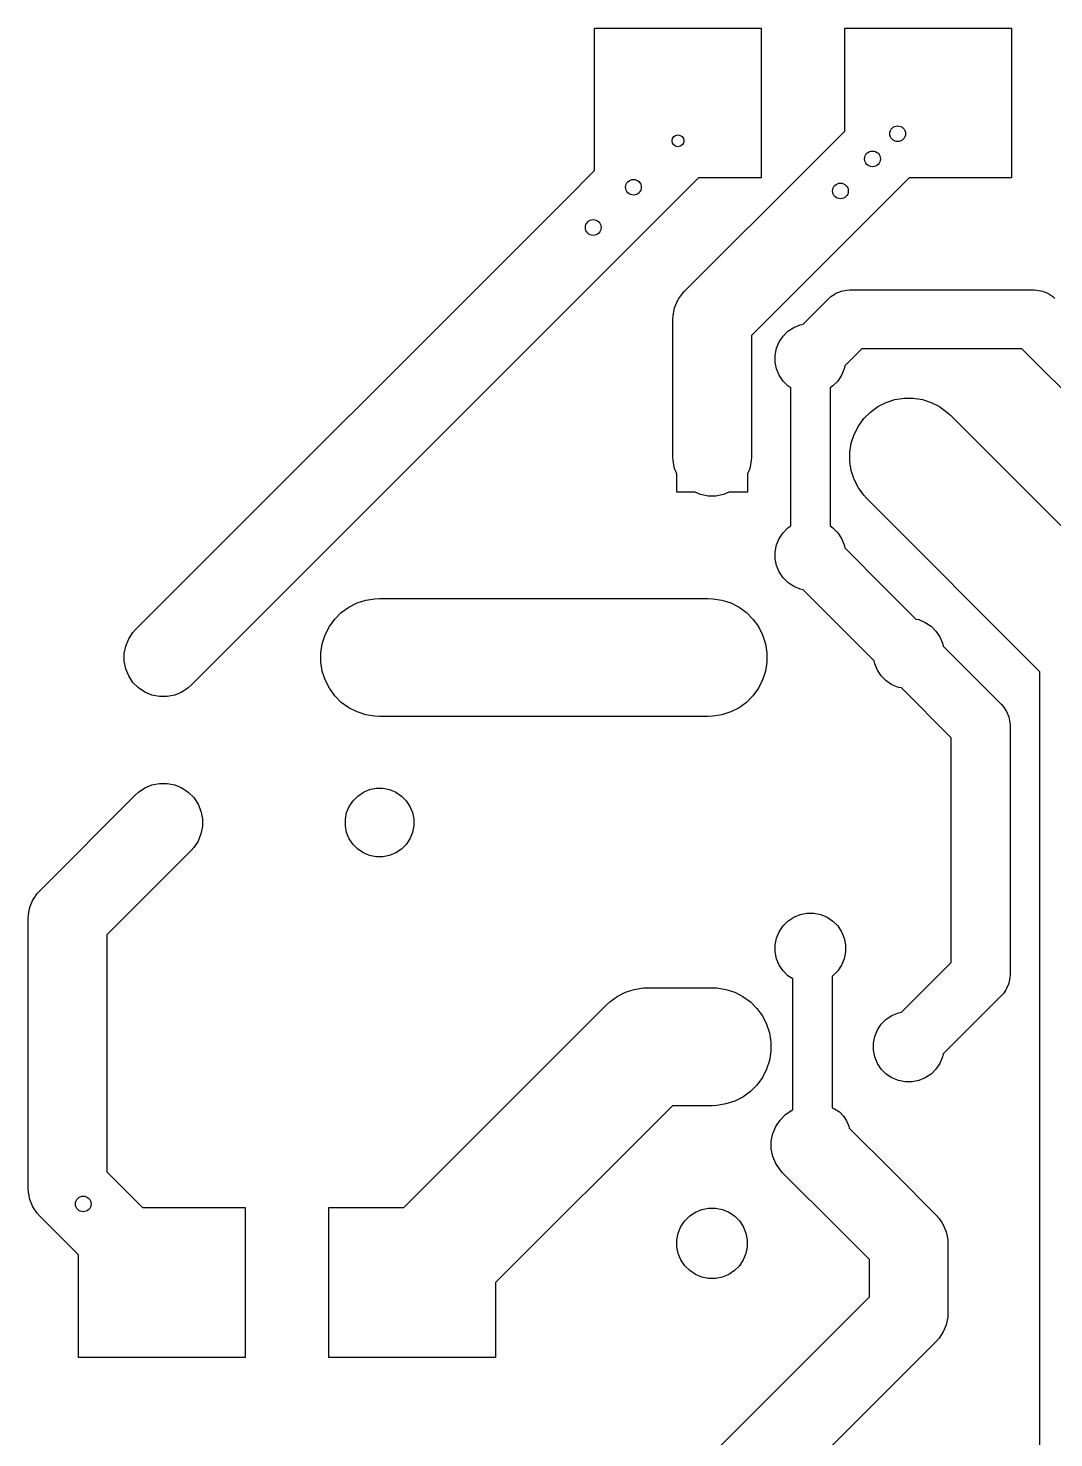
# Model space of a CAD drawing. Header units: inches. Extents: x 1.32 to 5.22, y -7.01 to -1.14.
# Drawn here: x 1.323 to 2.35, y -2.616 to -1.205 of the extents above; entities that cross this region are included whole.
import ezdxf

# ---------------------------------------------------------------- set-up
doc = ezdxf.new("R2010")
doc.units = ezdxf.units.IN
doc.header["$MEASUREMENT"] = 0
doc.layers.add('F.Cu', color=13, linetype='CONTINUOUS', true_color=0xc83434)

msp = doc.modelspace()

# ---------------------------------------------------------------- linework, layer by layer
at = {"layer": 'F.Cu', "linetype": 'CONTINUOUS'}
for p, q in [((1.8902, -1.3471), (1.8902, -1.2045)), ((1.8902, -1.2045), (2.0571, -1.2045)), ((2.0571, -1.2045), (2.0571, -1.3545)), ((2.1409, -1.3073), (2.1409, -1.2045)), ((2.1409, -1.2045), (2.3079, -1.2045)), ((2.3079, -1.2045), (2.3079, -1.3545)), ((2.1086, -1.3397), (2.1407, -1.3076)), ((2.1407, -1.3076), (2.1409, -1.3073)), ((1.98, -1.4682), (2.1086, -1.3397)), ((1.8609, -1.3763), (1.8902, -1.3471)), ((1.9941, -1.3545), (1.957, -1.3916)), ((2.0571, -1.3545), (1.9941, -1.3545)), ((2.2051, -1.3545), (2.1963, -1.3633)), ((2.3079, -1.3545), (2.2051, -1.3545)), ((2.1963, -1.3633), (2.1643, -1.3954)), ((1.4304, -1.8068), (1.8609, -1.3763)), ((1.957, -1.3916), (1.9166, -1.432)), ((2.1643, -1.3954), (2.0472, -1.5124)), ((1.9166, -1.432), (1.4861, -1.8625)), ((2.1357, -1.4684), (2.1371, -1.4678)), ((2.1371, -1.4678), (2.1428, -1.4667)), ((2.1428, -1.4667), (2.1457, -1.4665)), ((2.1457, -1.4665), (2.3303, -1.4665)), ((2.3303, -1.4665), (2.3332, -1.4667)), ((2.3332, -1.4667), (2.3389, -1.4678)), ((2.3389, -1.4678), (2.3403, -1.4684)), ((1.9702, -1.4846), (1.9732, -1.4775)), ((1.9732, -1.4775), (1.9747, -1.4752)), ((1.9747, -1.4752), (1.9774, -1.4711)), ((1.9774, -1.4711), (1.98, -1.4682)), ((2.0991, -1.5009), (2.1248, -1.4752)), ((2.1248, -1.4752), (2.1269, -1.4732)), ((2.1269, -1.4732), (2.1302, -1.4711)), ((2.1302, -1.4711), (2.1318, -1.47)), ((2.1318, -1.47), (2.1357, -1.4684)), ((2.3403, -1.4684), (2.3442, -1.47)), ((2.3442, -1.47), (2.348, -1.4726)), ((2.348, -1.4726), (2.349, -1.4732)), ((2.349, -1.4732), (2.3512, -1.4752)), ((1.9685, -1.4961), (1.9687, -1.4922)), ((1.9685, -1.6339), (1.9685, -1.4961)), ((1.9687, -1.4922), (1.9702, -1.4846)), ((2.0789, -1.513), (2.0838, -1.508)), ((2.0838, -1.508), (2.0896, -1.5042)), ((2.0896, -1.5042), (2.096, -1.5015)), ((2.096, -1.5015), (2.0991, -1.5009)), ((2.0472, -1.5124), (2.0472, -1.6339)), ((2.0724, -1.5251), (2.0751, -1.5187)), ((2.0751, -1.5187), (2.0789, -1.513)), ((2.071, -1.532), (2.0724, -1.5251)), ((2.071, -1.5389), (2.071, -1.532)), ((2.1579, -1.5256), (2.1408, -1.5427)), ((2.3181, -1.5256), (2.1579, -1.5256)), ((2.4283, -1.6358), (2.3181, -1.5256)), ((2.0724, -1.5457), (2.071, -1.5389)), ((2.0751, -1.5521), (2.0724, -1.5457)), ((2.0789, -1.5579), (2.0751, -1.5521)), ((2.1375, -1.5521), (2.1337, -1.5579)), ((2.1402, -1.5457), (2.1375, -1.5521)), ((2.1408, -1.5427), (2.1402, -1.5457)), ((2.0838, -1.5628), (2.0789, -1.5579)), ((2.0866, -1.5647), (2.0838, -1.5628)), ((2.0866, -1.6417), (2.0866, -1.5647)), ((2.1288, -1.5628), (2.126, -1.5647)), ((2.126, -1.5647), (2.126, -1.6417)), ((2.1337, -1.5579), (2.1288, -1.5628)), ((2.1739, -1.5835), (2.1821, -1.5793)), ((2.1821, -1.5793), (2.1909, -1.5764)), ((2.1909, -1.5764), (2.2001, -1.575)), ((2.2001, -1.575), (2.2094, -1.575)), ((2.2094, -1.575), (2.2185, -1.5764)), ((2.2185, -1.5764), (2.2273, -1.5793)), ((2.2273, -1.5793), (2.2356, -1.5835)), ((2.1598, -1.5955), (2.1664, -1.589)), ((2.1664, -1.589), (2.1739, -1.5835)), ((2.2356, -1.5835), (2.2431, -1.589)), ((2.2431, -1.589), (2.2465, -1.5921)), ((2.2465, -1.5921), (2.437, -1.7827)), ((2.1502, -1.6113), (2.1544, -1.603)), ((2.1544, -1.603), (2.1598, -1.5955)), ((2.1459, -1.6292), (2.1473, -1.6201)), ((2.1473, -1.6201), (2.1502, -1.6113)), ((1.9687, -1.6377), (1.9685, -1.6339)), ((2.0472, -1.6339), (2.0471, -1.6377)), ((2.1459, -1.6385), (2.1459, -1.6292)), ((1.9702, -1.6453), (1.9687, -1.6377)), ((1.9724, -1.6507), (1.9702, -1.6453)), ((1.9724, -1.6693), (1.9724, -1.6507)), ((2.0455, -1.6453), (2.0433, -1.6507)), ((2.0433, -1.6507), (2.0433, -1.6693)), ((2.0471, -1.6377), (2.0455, -1.6453)), ((2.0866, -1.703), (2.0866, -1.6417)), ((2.126, -1.6417), (2.126, -1.703)), ((2.1473, -1.6476), (2.1459, -1.6385)), ((2.1502, -1.6565), (2.1473, -1.6476)), ((2.1544, -1.6647), (2.1502, -1.6565)), ((2.1598, -1.6722), (2.1544, -1.6647)), ((1.991, -1.6693), (1.9724, -1.6693)), ((1.9964, -1.6715), (1.991, -1.6693)), ((2.004, -1.673), (1.9964, -1.6715)), ((2.0117, -1.673), (2.004, -1.673)), ((2.0193, -1.6715), (2.0117, -1.673)), ((2.0247, -1.6693), (2.0193, -1.6715)), ((2.0433, -1.6693), (2.0247, -1.6693)), ((2.163, -1.6756), (2.1598, -1.6722)), ((2.3362, -1.8489), (2.163, -1.6756)), ((2.0789, -1.7098), (2.0838, -1.7049)), ((2.0838, -1.7049), (2.0866, -1.703)), ((2.126, -1.703), (2.1288, -1.7049)), ((2.1288, -1.7049), (2.1337, -1.7098)), ((2.071, -1.7288), (2.0724, -1.722)), ((2.0724, -1.722), (2.0751, -1.7156)), ((2.0751, -1.7156), (2.0789, -1.7098)), ((2.1337, -1.7098), (2.1375, -1.7156)), ((2.1375, -1.7156), (2.1402, -1.722)), ((2.1402, -1.722), (2.1408, -1.725)), ((2.071, -1.7358), (2.071, -1.7288)), ((2.0724, -1.7426), (2.071, -1.7358)), ((2.1408, -1.725), (2.1813, -1.7655)), ((2.0751, -1.749), (2.0724, -1.7426)), ((2.0789, -1.7548), (2.0751, -1.749)), ((2.0838, -1.7597), (2.0789, -1.7548)), ((2.0896, -1.7635), (2.0838, -1.7597)), ((2.096, -1.7662), (2.0896, -1.7635)), ((1.6522, -1.7801), (1.661, -1.7772)), ((1.661, -1.7772), (1.6702, -1.7758)), ((1.6702, -1.7758), (1.6748, -1.7756)), ((1.6748, -1.7756), (2.0039, -1.7756)), ((2.0039, -1.7756), (2.0086, -1.7758)), ((2.0086, -1.7758), (2.0177, -1.7772)), ((2.0177, -1.7772), (2.0265, -1.7801)), ((2.0991, -1.7668), (2.096, -1.7662)), ((2.1396, -1.8073), (2.0991, -1.7668)), ((2.1813, -1.7655), (2.212, -1.7962)), ((1.6299, -1.7963), (1.6364, -1.7897)), ((1.6364, -1.7897), (1.6439, -1.7843)), ((1.6439, -1.7843), (1.6522, -1.7801)), ((2.0265, -1.7801), (2.0348, -1.7843)), ((2.0348, -1.7843), (2.0423, -1.7897)), ((2.0423, -1.7897), (2.0488, -1.7963)), ((1.6202, -1.812), (1.6245, -1.8038)), ((1.6245, -1.8038), (1.6299, -1.7963)), ((2.0488, -1.7963), (2.0543, -1.8038)), ((2.0543, -1.8038), (2.0585, -1.812)), ((2.212, -1.7962), (2.215, -1.7968)), ((2.215, -1.7968), (2.2214, -1.7995)), ((2.2214, -1.7995), (2.2272, -1.8033)), ((2.2272, -1.8033), (2.2321, -1.8082)), ((1.4206, -1.8232), (1.4235, -1.8161)), ((1.4235, -1.8161), (1.4278, -1.8097)), ((1.4278, -1.8097), (1.4304, -1.8068)), ((1.6159, -1.83), (1.6174, -1.8209)), ((1.6174, -1.8209), (1.6202, -1.812)), ((2.0585, -1.812), (2.0614, -1.8209)), ((2.0614, -1.8209), (2.0628, -1.83)), ((2.1702, -1.838), (2.1396, -1.8073)), ((2.2321, -1.8082), (2.236, -1.814)), ((2.236, -1.814), (2.2386, -1.8204)), ((2.2386, -1.8204), (2.2392, -1.8235)), ((1.4191, -1.8308), (1.4206, -1.8232)), ((1.4191, -1.8385), (1.4191, -1.8308)), ((1.6159, -1.8393), (1.6159, -1.83)), ((2.0628, -1.83), (2.0628, -1.8393)), ((2.2392, -1.8235), (2.2977, -1.8819)), ((1.4206, -1.8461), (1.4191, -1.8385)), ((1.4235, -1.8532), (1.4206, -1.8461)), ((1.6174, -1.8484), (1.6159, -1.8393)), ((1.6202, -1.8572), (1.6174, -1.8484)), ((2.0614, -1.8484), (2.0585, -1.8572)), ((2.0628, -1.8393), (2.0614, -1.8484)), ((2.1708, -1.841), (2.1702, -1.838)), ((2.1735, -1.8474), (2.1708, -1.841)), ((2.1773, -1.8532), (2.1735, -1.8474)), ((2.3362, -2.7445), (2.3362, -1.8489)), ((1.4278, -1.8596), (1.4235, -1.8532)), ((1.4333, -1.8651), (1.4278, -1.8596)), ((1.4861, -1.8625), (1.4832, -1.8651)), ((1.6245, -1.8655), (1.6202, -1.8572)), ((2.0585, -1.8572), (2.0543, -1.8655)), ((2.1822, -1.8581), (2.1773, -1.8532)), ((2.188, -1.862), (2.1822, -1.8581)), ((2.1944, -1.8646), (2.188, -1.862)), ((1.4397, -1.8694), (1.4333, -1.8651)), ((1.4468, -1.8723), (1.4397, -1.8694)), ((1.4544, -1.8738), (1.4468, -1.8723)), ((1.4621, -1.8738), (1.4544, -1.8738)), ((1.4697, -1.8723), (1.4621, -1.8738)), ((1.4768, -1.8694), (1.4697, -1.8723)), ((1.4832, -1.8651), (1.4768, -1.8694)), ((1.6299, -1.873), (1.6245, -1.8655)), ((1.6364, -1.8796), (1.6299, -1.873)), ((2.0488, -1.873), (2.0423, -1.8796)), ((2.0543, -1.8655), (2.0488, -1.873)), ((2.1975, -1.8652), (2.1944, -1.8646)), ((2.2472, -1.915), (2.1975, -1.8652)), ((1.6439, -1.885), (1.6364, -1.8796)), ((1.6522, -1.8892), (1.6439, -1.885)), ((1.661, -1.8921), (1.6522, -1.8892)), ((2.0265, -1.8892), (2.0177, -1.8921)), ((2.0348, -1.885), (2.0265, -1.8892)), ((2.0423, -1.8796), (2.0348, -1.885)), ((2.2977, -1.8819), (2.2996, -1.884)), ((2.2996, -1.884), (2.3028, -1.8888)), ((2.3028, -1.8888), (2.3028, -1.8888)), ((2.3028, -1.8888), (2.305, -1.8942)), ((1.6702, -1.8935), (1.661, -1.8921)), ((1.6748, -1.8937), (1.6702, -1.8935)), ((2.0039, -1.8937), (1.6748, -1.8937)), ((2.0086, -1.8935), (2.0039, -1.8937)), ((2.0177, -1.8921), (2.0086, -1.8935)), ((2.305, -1.8942), (2.3058, -1.8982)), ((2.3058, -1.8982), (2.3062, -1.8999)), ((2.3062, -1.8999), (2.3063, -1.9028)), ((2.3063, -1.9028), (2.3063, -2.0094)), ((2.2472, -2.0094), (2.2472, -1.915)), ((1.4468, -1.9623), (1.4544, -1.9608)), ((1.4544, -1.9608), (1.4621, -1.9608)), ((1.4621, -1.9608), (1.4697, -1.9623)), ((1.3344, -2.0682), (1.4304, -1.9722)), ((1.4304, -1.9722), (1.4333, -1.9696)), ((1.4333, -1.9696), (1.4397, -1.9653)), ((1.4397, -1.9653), (1.4468, -1.9623)), ((1.4697, -1.9623), (1.4768, -1.9653)), ((1.4768, -1.9653), (1.4832, -1.9696)), ((1.4832, -1.9696), (1.4887, -1.975)), ((1.4887, -1.975), (1.493, -1.9814)), ((1.6482, -1.9781), (1.6529, -1.9734)), ((1.6529, -1.9734), (1.6586, -1.9696)), ((1.6586, -1.9696), (1.6648, -1.967)), ((1.6648, -1.967), (1.6714, -1.9657)), ((1.6714, -1.9657), (1.6782, -1.9657)), ((1.6782, -1.9657), (1.6848, -1.967)), ((1.6848, -1.967), (1.691, -1.9696)), ((1.691, -1.9696), (1.6967, -1.9734)), ((1.6967, -1.9734), (1.7014, -1.9781)), ((1.493, -1.9814), (1.4959, -1.9886)), ((1.4959, -1.9886), (1.4974, -1.9961)), ((1.6405, -1.9966), (1.6418, -1.99)), ((1.6418, -1.99), (1.6444, -1.9838)), ((1.6444, -1.9838), (1.6482, -1.9781)), ((1.7014, -1.9781), (1.7052, -1.9838)), ((1.7052, -1.9838), (1.7078, -1.99)), ((1.7078, -1.99), (1.7091, -1.9966)), ((1.4974, -2.0039), (1.4959, -2.0114)), ((1.4974, -1.9961), (1.4974, -2.0039)), ((1.6405, -2.0034), (1.6405, -1.9966)), ((1.6418, -2.01), (1.6405, -2.0034)), ((1.7091, -2.0034), (1.7078, -2.01)), ((1.7091, -1.9966), (1.7091, -2.0034)), ((1.4959, -2.0114), (1.493, -2.0186)), ((1.6444, -2.0162), (1.6418, -2.01)), ((1.6482, -2.0219), (1.6444, -2.0162)), ((1.7052, -2.0162), (1.7014, -2.0219)), ((1.7078, -2.01), (1.7052, -2.0162)), ((2.2472, -2.1401), (2.2472, -2.0094)), ((2.3063, -2.0094), (2.3063, -2.1524)), ((1.4861, -2.0278), (1.4016, -2.1124)), ((1.4887, -2.025), (1.4861, -2.0278)), ((1.493, -2.0186), (1.4887, -2.025)), ((1.6529, -2.0266), (1.6482, -2.0219)), ((1.6586, -2.0304), (1.6529, -2.0266)), ((1.6648, -2.033), (1.6586, -2.0304)), ((1.691, -2.0304), (1.6848, -2.033)), ((1.6967, -2.0266), (1.691, -2.0304)), ((1.7014, -2.0219), (1.6967, -2.0266)), ((1.6714, -2.0343), (1.6648, -2.033)), ((1.6782, -2.0343), (1.6714, -2.0343)), ((1.6848, -2.033), (1.6782, -2.0343)), ((1.3287, -2.0757), (1.3318, -2.0711)), ((1.3318, -2.0711), (1.3344, -2.0682)), ((1.323, -2.0922), (1.3245, -2.0846)), ((1.3245, -2.0846), (1.3275, -2.0775)), ((1.3275, -2.0775), (1.3287, -2.0757)), ((1.3228, -2.0961), (1.323, -2.0922)), ((1.3228, -2.3661), (1.3228, -2.0961)), ((2.0789, -2.1035), (2.0838, -2.0986)), ((2.0838, -2.0986), (2.0896, -2.0947)), ((2.0896, -2.0947), (2.096, -2.0921)), ((2.096, -2.0921), (2.1028, -2.0907)), ((2.1028, -2.0907), (2.1098, -2.0907)), ((2.1098, -2.0907), (2.1166, -2.0921)), ((2.1166, -2.0921), (2.123, -2.0947)), ((2.123, -2.0947), (2.1288, -2.0986)), ((2.1288, -2.0986), (2.1337, -2.1035)), ((1.4016, -2.1124), (1.4016, -2.3498)), ((2.071, -2.1225), (2.0724, -2.1157)), ((2.0724, -2.1157), (2.0751, -2.1093)), ((2.0751, -2.1093), (2.0789, -2.1035)), ((2.1337, -2.1035), (2.1375, -2.1093)), ((2.1375, -2.1093), (2.1402, -2.1157)), ((2.1402, -2.1157), (2.1416, -2.1225)), ((2.071, -2.1295), (2.071, -2.1225)), ((2.0724, -2.1363), (2.071, -2.1295)), ((2.1416, -2.1295), (2.1402, -2.1363)), ((2.1416, -2.1225), (2.1416, -2.1295)), ((2.0751, -2.1427), (2.0724, -2.1363)), ((2.0789, -2.1485), (2.0751, -2.1427)), ((2.1375, -2.1427), (2.1337, -2.1485)), ((2.1402, -2.1363), (2.1375, -2.1427)), ((2.1975, -2.1899), (2.2472, -2.1401)), ((2.0838, -2.1534), (2.0789, -2.1485)), ((2.0886, -2.1566), (2.0838, -2.1534)), ((2.0886, -2.2319), (2.0886, -2.1566)), ((2.1288, -2.1534), (2.128, -2.1539)), ((2.128, -2.1539), (2.128, -2.2319)), ((2.1337, -2.1485), (2.1288, -2.1534)), ((2.3062, -2.1553), (2.305, -2.1609)), ((2.3063, -2.1524), (2.3062, -2.1553)), ((1.9128, -2.1741), (1.9211, -2.1698)), ((1.9211, -2.1698), (1.9299, -2.167)), ((1.9299, -2.167), (1.9391, -2.1655)), ((1.9391, -2.1655), (1.9437, -2.1654)), ((1.9437, -2.1654), (2.0079, -2.1654)), ((2.0079, -2.1654), (2.0125, -2.1655)), ((2.0125, -2.1655), (2.0217, -2.167)), ((2.0217, -2.167), (2.0305, -2.1698)), ((2.0305, -2.1698), (2.0387, -2.1741)), ((2.2977, -2.1732), (2.2392, -2.2317)), ((2.2996, -2.1711), (2.2977, -2.1732)), ((2.3019, -2.1676), (2.2996, -2.1711)), ((2.3028, -2.1663), (2.3019, -2.1676)), ((2.3046, -2.1619), (2.3028, -2.1663)), ((2.305, -2.1609), (2.3046, -2.1619)), ((1.699, -2.3856), (1.9019, -2.1827)), ((1.9019, -2.1827), (1.9053, -2.1795)), ((1.9053, -2.1795), (1.9128, -2.1741)), ((2.0387, -2.1741), (2.0462, -2.1795)), ((2.0462, -2.1795), (2.0528, -2.1861)), ((2.0528, -2.1861), (2.0582, -2.1936)), ((2.0582, -2.1936), (2.0624, -2.2018)), ((2.0624, -2.2018), (2.0653, -2.2106)), ((2.1735, -2.2077), (2.1773, -2.2019)), ((2.1773, -2.2019), (2.1822, -2.197)), ((2.1822, -2.197), (2.188, -2.1932)), ((2.188, -2.1932), (2.1944, -2.1905)), ((2.1944, -2.1905), (2.1975, -2.1899)), ((2.0653, -2.2106), (2.0667, -2.2198)), ((2.1695, -2.2209), (2.1708, -2.2141)), ((2.1708, -2.2141), (2.1735, -2.2077)), ((2.0667, -2.229), (2.0653, -2.2382)), ((2.0667, -2.2198), (2.0667, -2.229)), ((2.1695, -2.2279), (2.1695, -2.2209)), ((2.1708, -2.2347), (2.1695, -2.2279)), ((2.0653, -2.2382), (2.0624, -2.247)), ((2.0886, -2.2878), (2.0886, -2.2319)), ((2.128, -2.2319), (2.128, -2.2855)), ((2.1735, -2.2411), (2.1708, -2.2347)), ((2.1773, -2.2469), (2.1735, -2.2411)), ((2.236, -2.2411), (2.2321, -2.2469)), ((2.2386, -2.2347), (2.236, -2.2411)), ((2.2392, -2.2317), (2.2386, -2.2347)), ((2.0582, -2.2553), (2.0528, -2.2628)), ((2.0624, -2.247), (2.0582, -2.2553)), ((2.1822, -2.2518), (2.1773, -2.2469)), ((2.188, -2.2557), (2.1822, -2.2518)), ((2.1944, -2.2583), (2.188, -2.2557)), ((2.2013, -2.2597), (2.1944, -2.2583)), ((2.215, -2.2583), (2.2082, -2.2597)), ((2.2214, -2.2557), (2.215, -2.2583)), ((2.2272, -2.2518), (2.2214, -2.2557)), ((2.2321, -2.2469), (2.2272, -2.2518)), ((2.0462, -2.2693), (2.0387, -2.2748)), ((2.0528, -2.2628), (2.0462, -2.2693)), ((2.2082, -2.2597), (2.2013, -2.2597)), ((1.9682, -2.2835), (1.7909, -2.4607)), ((2.0079, -2.2835), (1.9682, -2.2835)), ((2.0125, -2.2833), (2.0079, -2.2835)), ((2.0217, -2.2818), (2.0125, -2.2833)), ((2.0305, -2.279), (2.0217, -2.2818)), ((2.0387, -2.2748), (2.0305, -2.279)), ((2.128, -2.2855), (2.1305, -2.2866)), ((2.1305, -2.2866), (2.1353, -2.2898)), ((2.0716, -2.3043), (2.0759, -2.2979)), ((2.0759, -2.2979), (2.0813, -2.2924)), ((2.0813, -2.2924), (2.0877, -2.2881)), ((2.0877, -2.2881), (2.0886, -2.2878)), ((2.1353, -2.2898), (2.1394, -2.2939)), ((2.1394, -2.2939), (2.1426, -2.2987)), ((2.1426, -2.2987), (2.1448, -2.304)), ((2.0671, -2.319), (2.0686, -2.3114)), ((2.0686, -2.3114), (2.0716, -2.3043)), ((2.1448, -2.304), (2.1452, -2.3061)), ((2.1452, -2.3061), (2.1891, -2.3499)), ((2.0671, -2.3267), (2.0671, -2.319)), ((2.0686, -2.3343), (2.0671, -2.3267)), ((2.0716, -2.3414), (2.0686, -2.3343)), ((2.0759, -2.3478), (2.0716, -2.3414)), ((1.4016, -2.3498), (1.4058, -2.3541)), ((1.4058, -2.3541), (1.4058, -2.3541)), ((1.4058, -2.3541), (1.4374, -2.3856)), ((2.0785, -2.3507), (2.0759, -2.3478)), ((2.1334, -2.4056), (2.0785, -2.3507)), ((2.1891, -2.3499), (2.2326, -2.3934)), ((1.323, -2.37), (1.3228, -2.3661)), ((1.3245, -2.3776), (1.323, -2.37)), ((1.3275, -2.3847), (1.3245, -2.3776)), ((1.3282, -2.3857), (1.3275, -2.3847)), ((1.3318, -2.3911), (1.3282, -2.3857)), ((1.3344, -2.394), (1.3318, -2.3911)), ((1.3501, -2.4097), (1.3344, -2.394)), ((1.4374, -2.3856), (1.5402, -2.3856)), ((1.5402, -2.3856), (1.5402, -2.5356)), ((1.624, -2.5356), (1.624, -2.3856)), ((1.624, -2.3856), (1.699, -2.3856)), ((1.9766, -2.4046), (1.9805, -2.3988)), ((1.9805, -2.3988), (1.9854, -2.3939)), ((1.9854, -2.3939), (1.9912, -2.39)), ((1.9912, -2.39), (1.9976, -2.3874)), ((1.9976, -2.3874), (2.0044, -2.386)), ((2.0044, -2.386), (2.0113, -2.386)), ((2.0113, -2.386), (2.0182, -2.3874)), ((2.0182, -2.3874), (2.0246, -2.39)), ((2.0246, -2.39), (2.0304, -2.3939)), ((2.0304, -2.3939), (2.0353, -2.3988)), ((2.0353, -2.3988), (2.0391, -2.4046)), ((2.2326, -2.3934), (2.2352, -2.3963)), ((2.2352, -2.3963), (2.2379, -2.4004)), ((1.3732, -2.4328), (1.3501, -2.4097)), ((1.3501, -2.4097), (1.3501, -2.4097)), ((1.9726, -2.4178), (1.974, -2.411)), ((1.974, -2.411), (1.9766, -2.4046)), ((2.0391, -2.4046), (2.0418, -2.411)), ((2.0418, -2.411), (2.0431, -2.4178)), ((2.1654, -2.4376), (2.1334, -2.4056)), ((2.2379, -2.4004), (2.2394, -2.4027)), ((2.2394, -2.4027), (2.2424, -2.4098)), ((2.2424, -2.4098), (2.2439, -2.4174)), ((1.9726, -2.4247), (1.9726, -2.4178)), ((1.974, -2.4315), (1.9726, -2.4247)), ((2.0431, -2.4247), (2.0418, -2.4315)), ((2.0431, -2.4178), (2.0431, -2.4247)), ((2.2439, -2.4174), (2.2441, -2.4213)), ((2.2441, -2.4213), (2.2441, -2.4913)), ((1.3732, -2.5356), (1.3732, -2.4328)), ((1.9766, -2.438), (1.974, -2.4315)), ((1.9805, -2.4437), (1.9766, -2.438)), ((2.0391, -2.438), (2.0353, -2.4437)), ((2.0418, -2.4315), (2.0391, -2.438)), ((2.1654, -2.475), (2.1654, -2.4376)), ((1.9854, -2.4486), (1.9805, -2.4437)), ((1.9912, -2.4525), (1.9854, -2.4486)), ((1.9976, -2.4552), (1.9912, -2.4525)), ((2.0044, -2.4565), (1.9976, -2.4552)), ((2.0182, -2.4552), (2.0113, -2.4565)), ((2.0246, -2.4525), (2.0182, -2.4552)), ((2.0304, -2.4486), (2.0246, -2.4525)), ((2.0353, -2.4437), (2.0304, -2.4486)), ((1.7909, -2.4607), (1.7909, -2.5356)), ((2.0113, -2.4565), (2.0044, -2.4565)), ((1.962, -2.6783), (2.1654, -2.475)), ((2.2439, -2.4952), (2.2424, -2.5028)), ((2.2441, -2.4913), (2.2439, -2.4952)), ((2.2377, -2.5125), (2.2352, -2.5163)), ((2.2394, -2.5099), (2.2377, -2.5125)), ((2.2424, -2.5028), (2.2394, -2.5099)), ((2.2326, -2.5192), (2.0172, -2.7345)), ((2.2352, -2.5163), (2.2326, -2.5192)), ((1.5402, -2.5356), (1.3732, -2.5356)), ((1.7909, -2.5356), (1.624, -2.5356))]:
    msp.add_line(p, q, dxfattribs=at)
at = {"layer": 'F.Cu'}
for centre, radius in [((1.9736, -1.3173), 0.00591), ((2.1937, -1.3102), 0.00787), ((2.1685, -1.3354), 0.00787), ((1.9291, -1.3638), 0.00787), ((2.1364, -1.3675), 0.00787), ((1.8888, -1.4041), 0.00787), ((1.378, -2.3819), 0.00787)]:
    msp.add_circle(centre, radius, dxfattribs=at)

doc.saveas('drawing.dxf')
